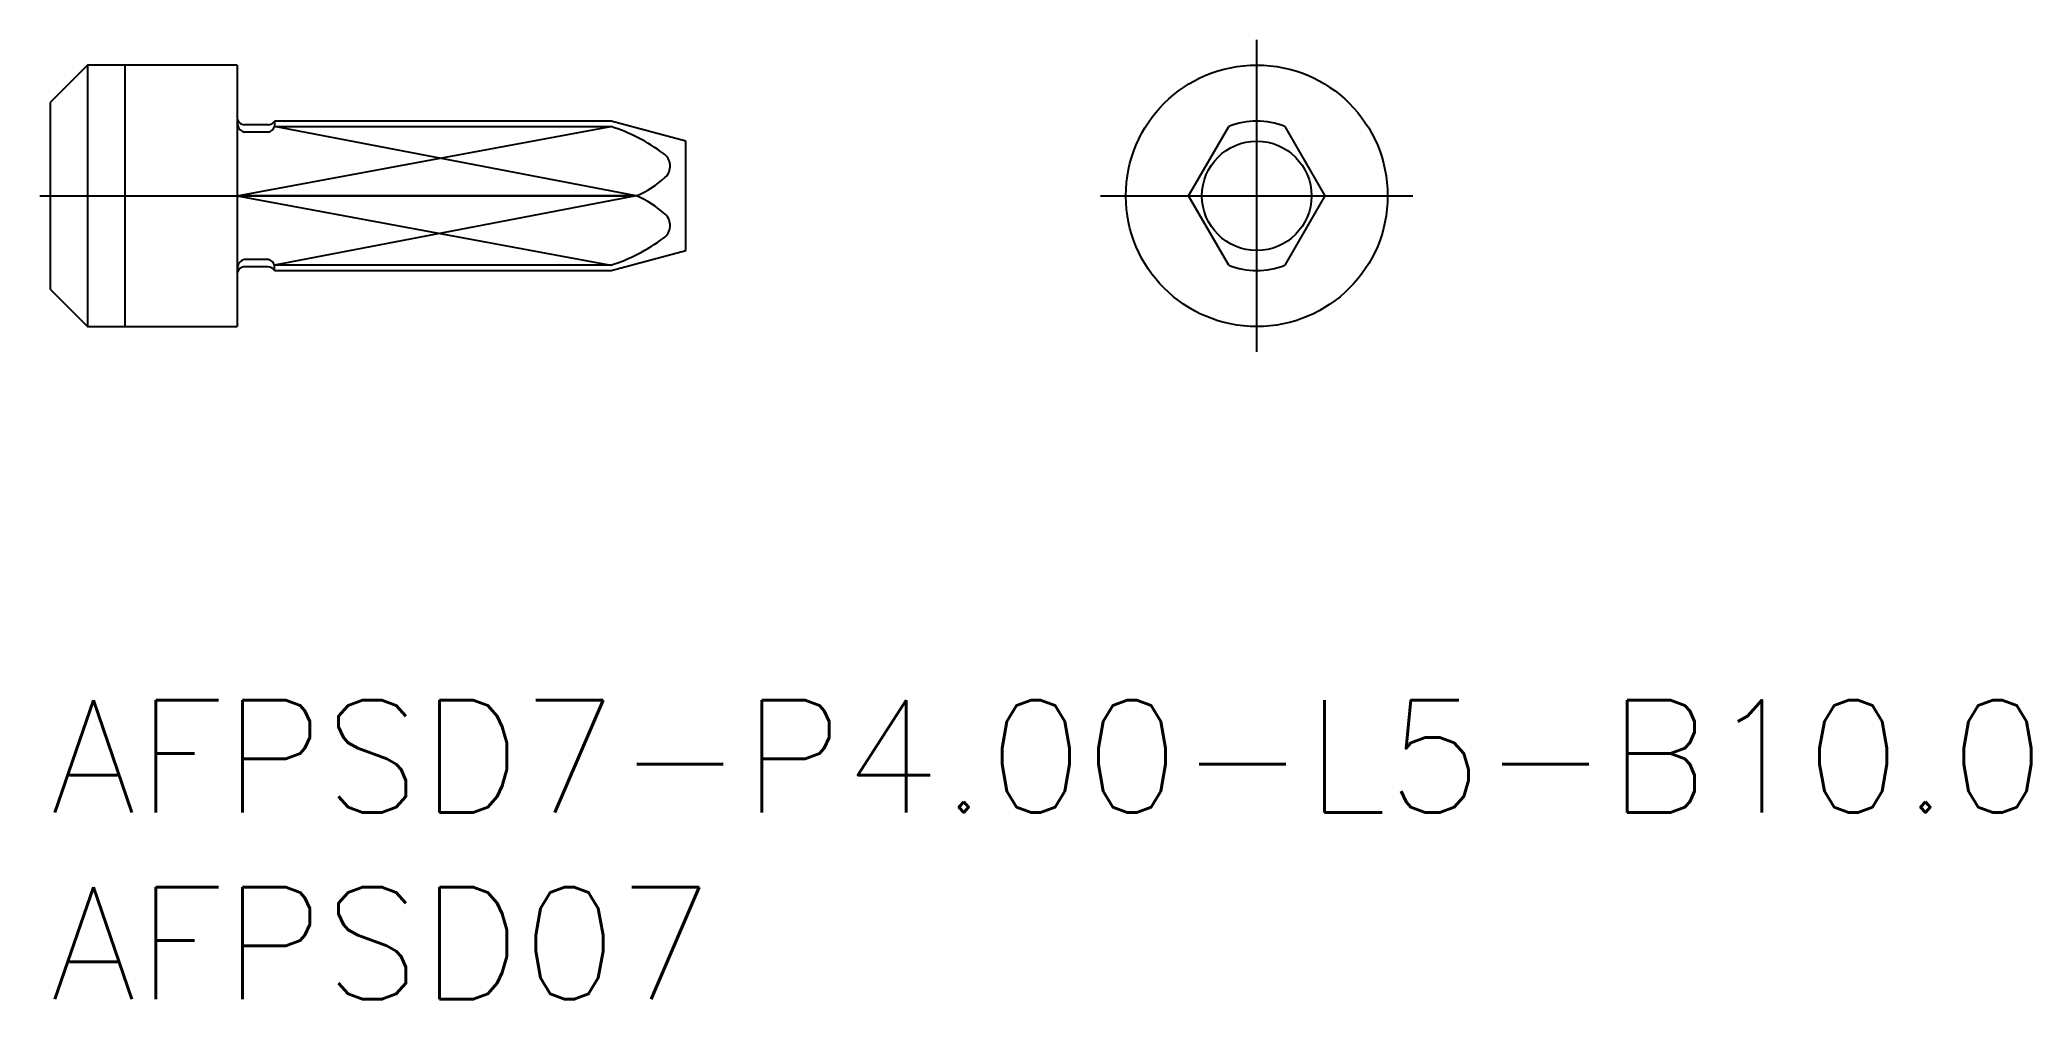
# Model space of a CAD drawing. Extents: x -0.3 to 53, y -8 to 17.7.
import ezdxf

# ---------------------------------------------------------------- set-up
doc = ezdxf.new("R2010")
doc.units = 0
doc.header["$LTSCALE"] = 0.5
doc.linetypes.add('CENTER', pattern=[50.8, 31.75, -6.35, 6.35, -6.35])
for name, color, linetype in [('MSM_CENTER', 1, 'CENTER'), ('MSM_CONTINUOUS', 7, 'CONTINUOUS'), ('MSM_NARROW', 5, 'CONTINUOUS'), ('MSM_PART_NUMBER', 7, 'CONTINUOUS')]:
    doc.layers.add(name, color=color, linetype=linetype)
doc.styles.get("Standard").update_dxf_attribs({"font": 'txt.shx', "height": 1.5, "bigfont": 'bigfont.shx'})

# ---------------------------------------------------------------- blocks, each defined once
blk = doc.blocks.new('*U15')
at = {"layer": 'MSM_PART_NUMBER'}
blk.add_text('AFPSD7-P4.00-L5-B10.0', height=3, dxfattribs=at).set_placement((0, -3))
blk = doc.blocks.new('*U16')
at = {"layer": 'MSM_PART_NUMBER'}
blk.add_text('AFPSD07', height=3, dxfattribs=at).set_placement((0, -8))

msp = doc.modelspace()

# ---------------------------------------------------------------- linework, layer by layer
at = {"layer": 'MSM_CENTER'}
for p, q in [((32.264, 9.325), (32.264, 17.675)), ((-0.275, 13.5), (17.6, 13.5)), ((28.089, 13.5), (36.439, 13.5))]:
    msp.add_line(p, q, dxfattribs=at)
at = {"layer": 'MSM_CONTINUOUS'}
for p, q in [((1, 17), (0, 16)), ((5, 17), (1, 17)), ((1, 17), (1, 10)), ((5, 17), (5, 10)), ((0, 16), (0, 11)), ((15, 15.5), (6, 15.5)), ((6, 15.5), (6, 15.354)), ((17, 14.964), (15, 15.5)), ((5.827, 15.4), (5.2, 15.4)), ((5.827, 15.207), (5.2, 15.207)), ((6, 15.354), (14.995, 15.354)), ((17, 12.036), (17, 14.964)), ((30.443, 13.5), (31.514, 15.354)), ((33.014, 15.354), (34.084, 13.5)), ((15.67, 13.5), (5, 13.5)), ((31.514, 11.646), (30.443, 13.5)), ((34.084, 13.5), (33.014, 11.646)), ((5.827, 11.793), (5.2, 11.793)), ((15, 11.5), (17, 12.036)), ((5.827, 11.6), (5.2, 11.6)), ((14.995, 11.646), (6, 11.646)), ((6, 11.5), (6, 11.646)), ((6, 11.5), (15, 11.5)), ((0, 11), (1, 10)), ((1, 10), (5, 10))]:
    msp.add_line(p, q, dxfattribs=at)
for radius in [3.5, 1.464]:
    msp.add_circle((32.264, 13.5), radius, dxfattribs=at)
for centre, radius, start, end in [((5.2, 15.6), 0.2, 180, 270), ((5.36, 15.49), 0.36, 180.1157, 198.0578), ((5.827, 15.6), 0.2, 270, 330), ((32.264, 13.5), 2, 67.9757, 112.0243), ((5.232, 15.423), 0.219, 191.7468, 261.5523), ((5.796, 15.418), 0.214, 278.263, 342.541), ((13.614, 10.953), 4.612, 52.8781, 72.5794), ((16.176, 14.294), 0.403, 312.1113, 56.5807), ((14.734, 15.823), 2.505, 291.9461, 313.121), ((14.734, 11.177), 2.505, 46.879, 68.0539), ((16.176, 12.706), 0.403, 303.4193, 47.8887), ((13.614, 16.047), 4.612, 287.4206, 307.1219), ((5.232, 11.577), 0.219, 98.4477, 168.2532), ((5.796, 11.582), 0.214, 17.459, 81.737), ((5.36, 11.51), 0.36, 161.9422, 179.8843), ((5.2, 11.4), 0.2, 90, 180), ((5.827, 11.4), 0.2, 30, 90), ((32.264, 13.5), 2, 247.9757, 292.0243)]:
    msp.add_arc(centre, radius, start, end, dxfattribs=at)
at = {"layer": 'MSM_NARROW'}
for p, q in [((2, 17), (2, 10)), ((5, 13.5), (14.995, 15.354)), ((15.67, 13.5), (6, 15.354)), ((5, 13.5), (14.995, 11.646)), ((15.67, 13.5), (6, 11.646))]:
    msp.add_line(p, q, dxfattribs=at)

# ---------------------------------------------------------------- block references
at = {"layer": 'MSM_CONTINUOUS'}
for name in ['*U15', '*U16']:
    msp.add_blockref(name, (0, 0), dxfattribs=at)

doc.saveas('drawing.dxf')
